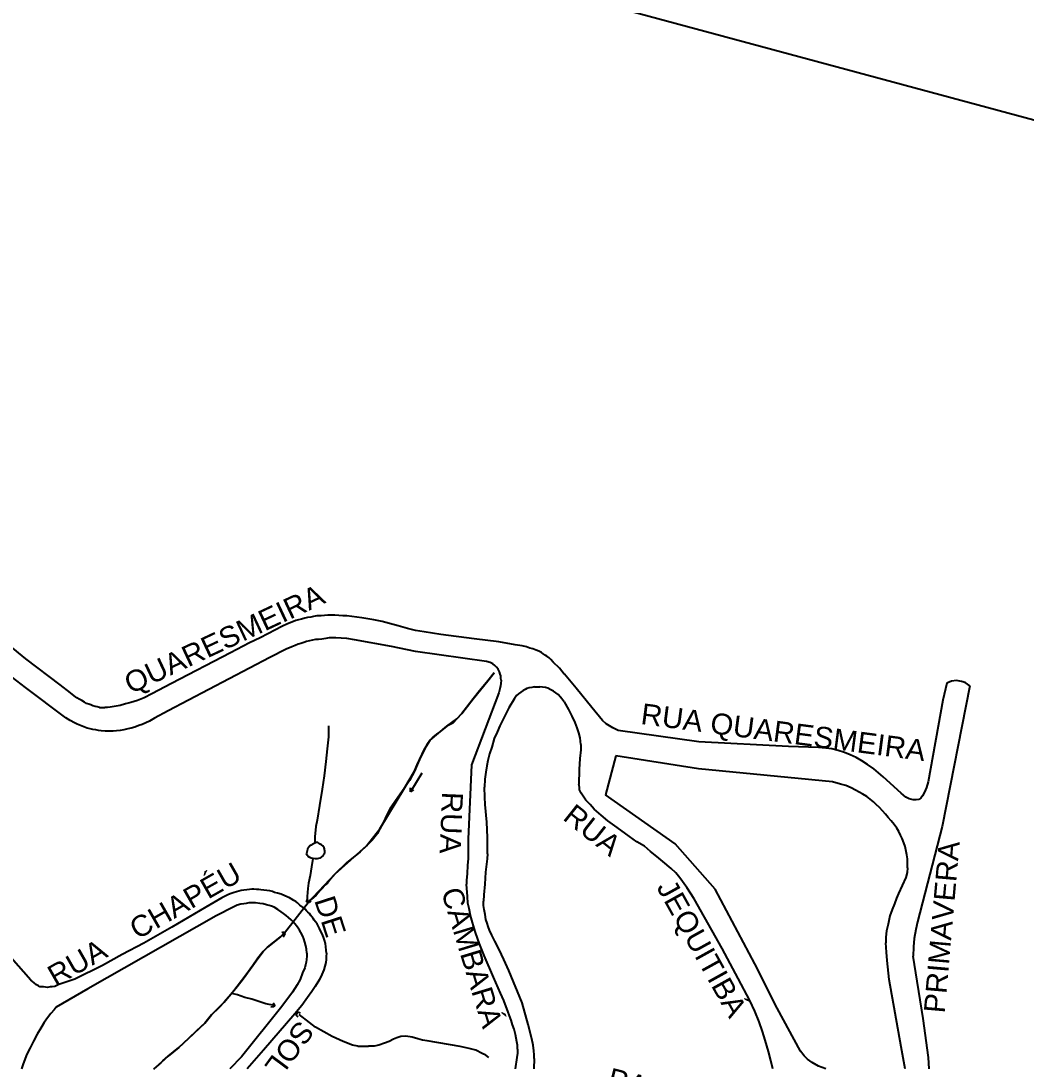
# Model space of a CAD drawing. Header units: millimetres. Extents: x 583 to 26013, y 350 to 21391.
# Drawn here: x 6832 to 7311, y 12384 to 12884 of the extents above; entities that cross this region are included whole.
import ezdxf

# ---------------------------------------------------------------- set-up
doc = ezdxf.new("R2010")
doc.units = ezdxf.units.MM
for name, color, linetype in [('105-QUADRAS_ESTRADAS', 80, 'Continuous'), ('110-CERCA_DE_ARAME', 10, 'Continuous'), ('145-', 130, 'Continuous'), ('RIOS', 140, 'Continuous')]:
    doc.layers.add(name, color=color, linetype=linetype)
doc.styles.add('EU', font='arial.ttf', dxfattribs={"height": 10})

msp = doc.modelspace()

# ---------------------------------------------------------------- linework, layer by layer
at = {"layer": '105-QUADRAS_ESTRADAS', "color": 0, "linetype": 'Continuous'}
for p, q in [((6973.01551, 12600.10241), (6971.51551, 12599.80241)), ((6974.21551, 12600.20241), (6973.01551, 12600.10241)), ((6975.21551, 12600.20241), (6974.21551, 12600.20241)), ((6976.81551, 12600.30241), (6975.21551, 12600.20241)), ((6978.31551, 12600.40241), (6976.81551, 12600.30241)), ((6979.91551, 12600.40241), (6978.31551, 12600.40241)), ((6981.61551, 12600.50241), (6979.91551, 12600.40241)), ((6983.51551, 12600.30241), (6981.61551, 12600.50241)), ((6985.41551, 12600.20241), (6983.51551, 12600.30241)), ((6987.41551, 12600.20241), (6985.41551, 12600.20241)), ((6994.61551, 12599.20241), (6987.41551, 12600.20241)), ((6956.41551, 12595.00241), (6953.31551, 12593.40241)), ((6959.11551, 12596.30241), (6956.41551, 12595.00241)), ((6961.11551, 12597.10241), (6959.11551, 12596.30241)), ((6963.01551, 12597.90241), (6961.11551, 12597.10241)), ((6964.41551, 12598.20241), (6963.01551, 12597.90241)), ((6965.81551, 12598.60241), (6964.41551, 12598.20241)), ((6967.41551, 12599.00241), (6965.81551, 12598.60241)), ((6968.71551, 12599.30241), (6967.41551, 12599.00241)), ((6970.21551, 12599.60241), (6968.71551, 12599.30241)), ((6971.51551, 12599.80241), (6970.21551, 12599.60241)), ((7000.31551, 12598.20241), (6994.61551, 12599.20241)), ((7004.21551, 12597.40241), (7000.31551, 12598.20241)), ((7007.71551, 12596.50241), (7004.21551, 12597.40241)), ((7011.81551, 12595.40241), (7007.71551, 12596.50241)), ((7016.31551, 12594.10241), (7011.81551, 12595.40241)), ((6953.31551, 12593.40241), (6946.01551, 12589.70241)), ((7020.21551, 12593.20241), (7016.31551, 12594.10241)), ((7024.21551, 12592.60241), (7020.21551, 12593.20241)), ((7032.21551, 12591.30241), (7024.21551, 12592.60241)), ((7048.11551, 12589.20241), (7032.21551, 12591.30241)), ((6941.01551, 12587.20241), (6931.91551, 12582.50241)), ((6946.01551, 12589.70241), (6941.01551, 12587.20241)), ((6961.11551, 12585.40241), (6958.51551, 12584.20241)), ((6962.71551, 12586.00241), (6961.11551, 12585.40241)), ((6964.21551, 12586.60241), (6962.71551, 12586.00241)), ((6965.41551, 12587.00241), (6964.21551, 12586.60241)), ((6966.91551, 12587.50241), (6965.41551, 12587.00241)), ((6968.21551, 12587.90241), (6966.91551, 12587.50241)), ((6969.51551, 12588.20241), (6968.21551, 12587.90241)), ((6971.01551, 12588.50241), (6969.51551, 12588.20241)), ((6972.51551, 12588.80241), (6971.01551, 12588.50241)), ((6973.91551, 12588.90241), (6972.51551, 12588.80241)), ((6975.41551, 12589.10241), (6973.91551, 12588.90241)), ((6977.41551, 12589.40241), (6975.41551, 12589.10241)), ((6979.01551, 12589.70241), (6977.41551, 12589.40241)), ((6980.41551, 12589.60241), (6979.01551, 12589.70241)), ((6982.11551, 12589.60241), (6980.41551, 12589.60241)), ((6984.71551, 12589.50241), (6982.11551, 12589.60241)), ((6987.41551, 12589.30241), (6984.71551, 12589.50241)), ((6991.11551, 12588.70241), (6987.41551, 12589.30241)), ((7008.71551, 12585.50241), (6991.11551, 12588.70241)), ((7020.11551, 12583.20241), (7008.71551, 12585.50241)), ((7059.81551, 12587.70241), (7048.11551, 12589.20241)), ((7067.71551, 12586.40241), (7059.81551, 12587.70241)), ((7071.01551, 12585.80241), (7067.71551, 12586.40241)), ((7073.01551, 12585.30241), (7071.01551, 12585.80241)), ((7074.71551, 12584.80241), (7073.01551, 12585.30241)), ((6950.71551, 12580.30241), (6902.21551, 12554.80241)), ((6931.91551, 12582.50241), (6903.81551, 12567.90241)), ((6958.51551, 12584.20241), (6950.71551, 12580.30241)), ((7054.01551, 12578.40241), (7020.11551, 12583.20241)), ((7076.11551, 12584.40241), (7074.71551, 12584.80241)), ((7077.61551, 12583.80241), (7076.11551, 12584.40241)), ((7079.01551, 12583.30241), (7077.61551, 12583.80241)), ((7080.31551, 12582.60241), (7079.01551, 12583.30241)), ((7081.01551, 12582.10241), (7080.31551, 12582.60241)), ((7082.01551, 12581.40241), (7081.01551, 12582.10241)), ((7082.81551, 12580.90241), (7082.01551, 12581.40241)), ((7083.81551, 12580.10241), (7082.81551, 12580.90241)), ((7084.61551, 12579.30241), (7083.81551, 12580.10241)), ((7055.81551, 12577.90241), (7054.01551, 12578.40241)), ((7057.01551, 12577.20241), (7055.81551, 12577.90241)), ((7058.01551, 12576.40241), (7057.01551, 12577.20241)), ((7058.71551, 12575.60241), (7058.01551, 12576.40241)), ((7059.51551, 12574.70241), (7058.71551, 12575.60241)), ((7085.81551, 12578.10241), (7084.61551, 12579.30241)), ((7088.81551, 12575.20241), (7085.81551, 12578.10241)), ((7091.11551, 12572.40241), (7088.81551, 12575.20241)), ((6834.21551, 12565.90241), (6825.81551, 12572.30241)), ((7060.21551, 12573.50241), (7059.51551, 12574.70241)), ((7060.51551, 12572.40241), (7060.21551, 12573.50241)), ((7060.81551, 12571.50241), (7060.51551, 12572.40241)), ((7060.91551, 12570.40241), (7060.81551, 12571.50241)), ((7061.01551, 12569.40241), (7060.91551, 12570.40241)), ((7091.21551, 12572.40241), (7091.21551, 12572.40241)), ((7096.71551, 12565.70241), (7091.21551, 12572.40241)), ((6853.41551, 12551.50241), (6834.21551, 12565.90241)), ((6903.81551, 12567.90241), (6894.41551, 12562.90241)), ((7060.41551, 12565.30241), (7059.81551, 12563.50241)), ((7060.71551, 12566.70241), (7060.41551, 12565.30241)), ((7060.91551, 12567.90241), (7060.71551, 12566.70241)), ((7061.01551, 12569.40241), (7060.91551, 12567.90241)), ((7072.41551, 12565.00241), (7071.41551, 12564.50241)), ((7073.31551, 12565.50241), (7072.41551, 12565.00241)), ((7074.31551, 12565.80241), (7073.31551, 12565.50241)), ((7075.61551, 12566.00241), (7074.31551, 12565.80241)), ((7076.91551, 12566.30241), (7075.61551, 12566.00241)), ((7076.91551, 12566.30241), (7079.41551, 12566.30241)), ((7080.71551, 12566.20241), (7079.41551, 12566.30241)), ((7082.21551, 12566.00241), (7080.71551, 12566.20241)), ((7083.31551, 12565.70241), (7082.21551, 12566.00241)), ((7084.61551, 12564.90241), (7083.31551, 12565.70241)), ((7104.21551, 12556.40241), (7096.71551, 12565.70241)), ((7284.51551, 12566.70241), (7271.31551, 12499.70241)), ((7273.61551, 12568.10241), (7271.71551, 12560.00241)), ((7275.71551, 12569.00241), (7273.61551, 12568.10241)), ((7278.11551, 12569.30241), (7275.71551, 12569.00241)), ((7280.61551, 12568.80241), (7278.11551, 12569.30241)), ((7282.21551, 12568.40241), (7280.61551, 12568.80241)), ((7284.51551, 12566.70241), (7282.21551, 12568.40241)), ((6890.81551, 12561.10241), (6887.51551, 12559.70241)), ((6894.41551, 12562.90241), (6890.81551, 12561.10241)), ((7059.81551, 12563.50241), (7046.91551, 12529.10241)), ((7067.31551, 12560.80241), (7064.71551, 12556.30241)), ((7068.31551, 12562.10241), (7067.31551, 12560.80241)), ((7069.31551, 12563.00241), (7068.31551, 12562.10241)), ((7070.31551, 12563.80241), (7069.31551, 12563.00241)), ((7071.41551, 12564.50241), (7070.31551, 12563.80241)), ((7085.91551, 12564.20241), (7084.61551, 12564.90241)), ((7087.11551, 12563.40241), (7085.91551, 12564.20241)), ((7088.21551, 12562.60241), (7087.11551, 12563.40241)), ((7089.31551, 12561.30241), (7088.21551, 12562.60241)), ((7091.11551, 12559.20241), (7089.31551, 12561.30241)), ((7271.71551, 12560.00241), (7264.71551, 12520.90241)), ((7064.71551, 12556.30241), (7062.61551, 12552.20241)), ((7091.21551, 12559.20241), (7091.21551, 12559.20241)), ((7093.21551, 12555.40241), (7091.21551, 12559.20241)), ((7094.81551, 12552.30241), (7093.21551, 12555.40241)), ((7109.31551, 12550.20241), (7104.21551, 12556.40241)), ((6855.51551, 12550.20241), (6853.41551, 12551.50241)), ((6857.51551, 12549.10241), (6855.51551, 12550.20241)), ((6895.61551, 12551.30241), (6893.31551, 12549.90241)), ((6902.21551, 12554.80241), (6895.61551, 12551.30241)), ((7062.61551, 12552.20241), (7060.41551, 12547.70241)), ((7096.21551, 12549.30241), (7094.81551, 12552.30241)), ((7111.11551, 12548.70241), (7109.31551, 12550.20241)), ((6858.71551, 12548.40241), (6857.51551, 12549.10241)), ((6860.31551, 12547.80241), (6858.71551, 12548.40241)), ((6862.01551, 12547.20241), (6860.31551, 12547.80241)), ((6863.61551, 12546.60241), (6862.01551, 12547.20241)), ((6864.91551, 12546.20241), (6863.61551, 12546.60241)), ((6866.21551, 12546.00241), (6864.91551, 12546.20241)), ((6867.71551, 12545.70241), (6866.21551, 12546.00241)), ((6868.91551, 12545.50241), (6867.71551, 12545.70241)), ((6870.31551, 12545.30241), (6868.91551, 12545.50241)), ((6872.11551, 12545.20241), (6870.31551, 12545.30241)), ((6873.91551, 12545.10241), (6872.11551, 12545.20241)), ((6876.01551, 12545.20241), (6873.91551, 12545.10241)), ((6877.61551, 12545.30241), (6876.01551, 12545.20241)), ((6879.31551, 12545.50241), (6877.61551, 12545.30241)), ((6881.11551, 12545.70241), (6879.31551, 12545.50241)), ((6882.91551, 12546.30241), (6881.11551, 12545.70241)), ((6884.51551, 12546.60241), (6882.91551, 12546.30241)), ((6886.31551, 12547.00241), (6884.51551, 12546.60241)), ((6888.21551, 12547.80241), (6886.31551, 12547.00241)), ((6889.81551, 12548.30241), (6888.21551, 12547.80241)), ((6891.51551, 12549.10241), (6889.81551, 12548.30241)), ((6893.31551, 12549.90241), (6891.51551, 12549.10241)), ((7060.41551, 12547.70241), (7059.01551, 12544.60241)), ((7097.31551, 12546.70241), (7096.21551, 12549.30241)), ((7098.11551, 12544.30241), (7097.31551, 12546.70241)), ((7114.21551, 12546.70241), (7111.11551, 12548.70241)), ((7116.81551, 12545.50241), (7114.21551, 12546.70241)), ((7155.21551, 12540.00241), (7116.81551, 12545.50241)), ((7057.71551, 12541.70241), (7056.51551, 12537.50241)), ((7059.01551, 12544.60241), (7057.71551, 12541.70241)), ((7098.71551, 12541.90241), (7098.11551, 12544.30241)), ((7099.01551, 12538.70241), (7098.71551, 12541.90241)), ((7198.01551, 12537.90241), (7155.21551, 12540.00241)), ((7056.51551, 12537.50241), (7055.51551, 12534.40241)), ((7099.01551, 12536.20241), (7098.51551, 12532.10241)), ((7099.01551, 12538.70241), (7099.01551, 12536.20241)), ((7212.31551, 12537.30241), (7198.01551, 12537.90241)), ((7215.91551, 12537.10241), (7212.31551, 12537.30241)), ((7218.71551, 12536.70241), (7215.91551, 12537.10241)), ((7221.71551, 12535.90241), (7218.71551, 12536.70241)), ((7224.81551, 12534.90241), (7221.71551, 12535.90241)), ((7054.61551, 12531.10241), (7054.11551, 12528.60241)), ((7055.51551, 12534.40241), (7054.61551, 12531.10241)), ((7098.51551, 12532.10241), (7098.21551, 12526.80241)), ((7227.41551, 12533.90241), (7224.81551, 12534.90241)), ((7230.31551, 12532.50241), (7227.41551, 12533.90241)), ((7233.01551, 12531.00241), (7230.31551, 12532.50241)), ((7235.71551, 12529.30241), (7233.01551, 12531.00241)), ((7046.91551, 12529.10241), (7045.31551, 12493.60241)), ((7053.61551, 12525.60241), (7053.21551, 12522.20241)), ((7054.11551, 12528.60241), (7053.61551, 12525.60241)), ((7098.21551, 12526.80241), (7098.11551, 12519.70241)), ((7219.01551, 12520.90241), (7155.11551, 12527.10241)), ((7238.71551, 12527.10241), (7235.71551, 12529.30241)), ((7243.21551, 12523.30241), (7238.71551, 12527.10241)), ((7053.21551, 12522.20241), (7053.11551, 12518.50241)), ((7222.81551, 12519.90241), (7219.01551, 12520.90241)), ((7251.71551, 12515.60241), (7243.21551, 12523.30241)), ((7264.71551, 12520.90241), (7263.81551, 12518.30241)), ((7053.21551, 12513.70241), (7053.11551, 12518.50241)), ((7098.31551, 12518.50241), (7098.11551, 12519.70241)), ((7098.41551, 12517.20241), (7098.31551, 12518.50241)), ((7099.11551, 12515.60241), (7098.41551, 12517.20241)), ((7101.41551, 12512.20241), (7099.11551, 12515.60241)), ((7225.31551, 12519.20241), (7222.81551, 12519.90241)), ((7227.91551, 12518.10241), (7225.31551, 12519.20241)), ((7229.91551, 12517.00241), (7227.91551, 12518.10241)), ((7231.71551, 12516.10241), (7229.91551, 12517.00241)), ((7233.51551, 12515.10241), (7231.71551, 12516.10241)), ((7235.31551, 12513.90241), (7233.51551, 12515.10241)), ((7253.91551, 12513.70241), (7251.71551, 12515.60241)), ((7262.91551, 12516.00241), (7261.91551, 12514.30241)), ((7263.81551, 12518.30241), (7262.91551, 12516.00241)), ((7053.41551, 12510.10241), (7053.21551, 12513.70241)), ((7054.11551, 12501.80241), (7053.41551, 12510.10241)), ((7103.41551, 12510.10241), (7101.41551, 12512.20241)), ((7105.41551, 12507.90241), (7103.41551, 12510.10241)), ((7237.01551, 12512.70241), (7235.31551, 12513.90241)), ((7238.51551, 12511.40241), (7237.01551, 12512.70241)), ((7239.81551, 12510.20241), (7238.51551, 12511.40241)), ((7241.41551, 12508.70241), (7239.81551, 12510.20241)), ((7255.61551, 12512.80241), (7253.91551, 12513.70241)), ((7257.41551, 12512.30241), (7255.61551, 12512.80241)), ((7258.91551, 12512.30241), (7257.41551, 12512.30241)), ((7260.11551, 12512.50241), (7258.91551, 12512.30241)), ((7261.11551, 12513.20241), (7260.11551, 12512.50241)), ((7261.91551, 12514.30241), (7261.11551, 12513.20241)), ((7108.61551, 12505.10241), (7105.41551, 12507.90241)), ((7111.91551, 12502.30241), (7108.61551, 12505.10241)), ((7242.91551, 12507.10241), (7241.41551, 12508.70241)), ((7244.31551, 12505.50241), (7242.91551, 12507.10241)), ((7245.61551, 12504.00241), (7244.31551, 12505.50241)), ((7054.51551, 12494.40241), (7054.11551, 12501.80241)), ((7116.31551, 12499.10241), (7111.91551, 12502.30241)), ((7247.01551, 12502.30241), (7245.61551, 12504.00241)), ((7248.41551, 12500.60241), (7247.01551, 12502.30241)), ((7249.71551, 12498.80241), (7248.41551, 12500.60241)), ((7120.51551, 12496.10241), (7116.31551, 12499.10241)), ((7125.71551, 12492.40241), (7120.51551, 12496.10241)), ((7250.61551, 12497.30241), (7249.71551, 12498.80241)), ((7251.51551, 12495.50241), (7250.61551, 12497.30241)), ((7252.31551, 12493.90241), (7251.51551, 12495.50241)), ((7271.31551, 12499.70241), (7259.61551, 12454.20241)), ((7045.31551, 12493.60241), (7045.31551, 12488.30241)), ((7054.51551, 12486.60241), (7054.51551, 12494.40241)), ((7129.31551, 12490.20241), (7125.71551, 12492.40241)), ((7132.21551, 12487.80241), (7129.31551, 12490.20241)), ((7253.11551, 12491.90241), (7252.31551, 12493.90241)), ((7253.71551, 12490.10241), (7253.11551, 12491.90241)), ((7254.21551, 12487.80241), (7253.71551, 12490.10241)), ((7045.31551, 12488.30241), (7045.21551, 12484.40241)), ((7054.51551, 12486.60241), (7054.31551, 12484.30241)), ((7135.31551, 12485.40241), (7132.21551, 12487.80241)), ((7138.11551, 12483.00241), (7135.31551, 12485.40241)), ((7254.51551, 12486.20241), (7254.21551, 12487.80241)), ((7254.81551, 12484.20241), (7254.51551, 12486.20241)), ((7045.01551, 12481.10241), (7044.71551, 12477.30241)), ((7045.21551, 12484.40241), (7045.01551, 12481.10241)), ((7054.31551, 12484.30241), (7053.51551, 12477.90241)), ((7142.11551, 12479.60241), (7138.11551, 12483.00241)), ((7254.81551, 12480.00241), (7254.61551, 12477.70241)), ((7254.81551, 12480.00241), (7254.81551, 12484.20241)), ((7044.71551, 12477.30241), (7044.41551, 12473.90241)), ((7053.51551, 12477.90241), (7053.21551, 12472.20241)), ((7144.31551, 12477.50241), (7142.11551, 12479.60241)), ((7146.21551, 12475.10241), (7144.31551, 12477.50241)), ((7149.51551, 12470.60241), (7146.21551, 12475.10241)), ((7253.91551, 12475.30241), (7250.51551, 12467.70241)), ((7254.61551, 12477.70241), (7253.91551, 12475.30241)), ((7044.41551, 12473.90241), (7044.41551, 12472.20241)), ((7044.91551, 12466.20241), (7044.41551, 12472.20241)), ((7053.21551, 12472.20241), (7052.71551, 12467.10241)), ((7153.01551, 12465.20241), (7149.51551, 12470.60241)), ((6927.81551, 12465.70241), (6920.21551, 12461.20241)), ((6929.71551, 12466.60241), (6927.81551, 12465.70241)), ((6931.01551, 12467.20241), (6929.71551, 12466.60241)), ((6932.21551, 12467.70241), (6931.01551, 12467.20241)), ((6933.61551, 12468.10241), (6932.21551, 12467.70241)), ((6934.81551, 12468.50241), (6933.61551, 12468.10241)), ((6935.91551, 12468.80241), (6934.81551, 12468.50241)), ((6937.01551, 12469.10241), (6935.91551, 12468.80241)), ((6938.21551, 12469.30241), (6937.01551, 12469.10241)), ((6939.71551, 12469.50241), (6938.21551, 12469.30241)), ((6941.01551, 12469.60241), (6939.71551, 12469.50241)), ((6942.11551, 12469.70241), (6941.01551, 12469.60241)), ((6943.11551, 12469.70241), (6942.11551, 12469.70241)), ((6944.31551, 12469.60241), (6943.11551, 12469.70241)), ((6945.41551, 12469.60241), (6944.31551, 12469.60241)), ((6946.41551, 12469.50241), (6945.41551, 12469.60241)), ((6947.81551, 12469.30241), (6946.41551, 12469.50241)), ((6949.31551, 12469.10241), (6947.81551, 12469.30241)), ((6950.71551, 12468.90241), (6949.31551, 12469.10241)), ((6951.91551, 12468.60241), (6950.71551, 12468.90241)), ((6952.91551, 12468.20241), (6951.91551, 12468.60241)), ((6954.31551, 12467.80241), (6952.91551, 12468.20241)), ((6956.11551, 12467.30241), (6954.31551, 12467.80241)), ((6957.81551, 12466.60241), (6956.11551, 12467.30241)), ((6958.91551, 12466.10241), (6957.81551, 12466.60241)), ((6960.01551, 12465.60241), (6958.91551, 12466.10241)), ((6960.91551, 12465.10241), (6960.01551, 12465.60241)), ((6962.11551, 12464.30241), (6960.91551, 12465.10241)), ((7045.11551, 12463.10241), (7044.91551, 12466.20241)), ((7052.71551, 12467.10241), (7052.61551, 12464.00241)), ((7166.41551, 12441.40241), (7153.01551, 12465.20241)), ((7181.91551, 12434.10241), (7163.01551, 12469.70241)), ((7249.51551, 12465.40241), (7248.51551, 12462.80241)), ((7250.51551, 12467.70241), (7249.51551, 12465.40241)), ((6920.21551, 12461.20241), (6904.01551, 12451.60241)), ((6933.51551, 12461.40241), (6925.01551, 12457.00241)), ((6935.11551, 12462.10241), (6933.51551, 12461.40241)), ((6936.91551, 12462.60241), (6935.11551, 12462.10241)), ((6938.21551, 12462.80241), (6936.91551, 12462.60241)), ((6939.41551, 12463.00241), (6938.21551, 12462.80241)), ((6940.71551, 12463.20241), (6939.41551, 12463.00241)), ((6941.91551, 12463.20241), (6940.71551, 12463.20241)), ((6943.91551, 12463.30241), (6941.91551, 12463.20241)), ((6945.91551, 12463.00241), (6943.91551, 12463.30241)), ((6947.51551, 12462.80241), (6945.91551, 12463.00241)), ((6949.11551, 12462.30241), (6947.51551, 12462.80241)), ((6950.41551, 12462.00241), (6949.11551, 12462.30241)), ((6951.51551, 12461.60241), (6950.41551, 12462.00241)), ((6952.71551, 12461.10241), (6951.51551, 12461.60241)), ((6954.41551, 12460.00241), (6952.71551, 12461.10241)), ((6956.11551, 12459.00241), (6954.41551, 12460.00241)), ((6963.01551, 12463.80241), (6962.11551, 12464.30241)), ((6963.81551, 12463.20241), (6963.01551, 12463.80241)), ((6965.01551, 12462.20241), (6963.81551, 12463.20241)), ((6966.51551, 12461.00241), (6965.01551, 12462.20241)), ((6967.51551, 12460.20241), (6966.51551, 12461.00241)), ((6968.21551, 12459.50241), (6967.51551, 12460.20241)), ((7045.71551, 12460.50241), (7045.11551, 12463.10241)), ((7046.31551, 12457.20241), (7045.71551, 12460.50241)), ((7052.61551, 12461.90241), (7052.61551, 12464.00241)), ((7052.81551, 12460.00241), (7052.61551, 12461.90241)), ((7053.31551, 12457.70241), (7052.81551, 12460.00241)), ((7247.41551, 12460.10241), (7246.41551, 12457.00241)), ((7248.51551, 12462.80241), (7247.41551, 12460.10241)), ((6925.01551, 12457.00241), (6863.81551, 12422.20241)), ((6957.11551, 12458.20241), (6956.11551, 12459.00241)), ((6958.41551, 12457.20241), (6957.11551, 12458.20241)), ((6959.61551, 12456.20241), (6958.41551, 12457.20241)), ((6960.81551, 12455.20241), (6959.61551, 12456.20241)), ((6961.81551, 12454.10241), (6960.81551, 12455.20241)), ((6968.81551, 12458.80241), (6968.21551, 12459.50241)), ((6969.51551, 12458.10241), (6968.81551, 12458.80241)), ((6970.11551, 12457.30241), (6969.51551, 12458.10241)), ((6970.71551, 12456.50241), (6970.11551, 12457.30241)), ((6971.41551, 12455.80241), (6970.71551, 12456.50241)), ((6971.81551, 12455.00241), (6971.41551, 12455.80241)), ((6972.51551, 12454.10241), (6971.81551, 12455.00241)), ((7047.31551, 12453.90241), (7046.31551, 12457.20241)), ((7053.71551, 12455.30241), (7053.31551, 12457.70241)), ((7054.31551, 12453.60241), (7053.71551, 12455.30241)), ((7246.41551, 12457.00241), (7245.61551, 12453.10241)), ((6904.01551, 12451.60241), (6890.51551, 12444.00241)), ((6962.61551, 12453.20241), (6961.81551, 12454.10241)), ((6963.41551, 12452.20241), (6962.61551, 12453.20241)), ((6964.21551, 12451.10241), (6963.41551, 12452.20241)), ((6964.81551, 12450.20241), (6964.21551, 12451.10241)), ((6965.51551, 12449.10241), (6964.81551, 12450.20241)), ((6973.21551, 12453.20241), (6972.51551, 12454.10241)), ((6973.71551, 12452.20241), (6973.21551, 12453.20241)), ((6974.41551, 12451.00241), (6973.71551, 12452.20241)), ((6974.91551, 12449.90241), (6974.41551, 12451.00241)), ((7048.81551, 12449.10241), (7047.31551, 12453.90241)), ((7054.81551, 12452.00241), (7054.31551, 12453.60241)), ((7055.51551, 12450.20241), (7054.81551, 12452.00241)), ((7056.51551, 12447.80241), (7055.51551, 12450.20241)), ((7245.61551, 12453.10241), (7244.81551, 12449.90241)), ((7258.71551, 12450.50241), (7258.01551, 12446.20241)), ((7259.61551, 12454.20241), (7258.71551, 12450.50241)), ((6966.41551, 12447.40241), (6965.51551, 12449.10241)), ((6966.91551, 12446.00241), (6966.41551, 12447.40241)), ((6967.31551, 12444.50241), (6966.91551, 12446.00241)), ((6975.61551, 12448.40241), (6974.91551, 12449.90241)), ((6976.31551, 12446.90241), (6975.61551, 12448.40241)), ((6976.81551, 12445.40241), (6976.31551, 12446.90241)), ((6977.21551, 12443.80241), (6976.81551, 12445.40241)), ((7050.71551, 12443.70241), (7048.81551, 12449.10241)), ((7057.91551, 12445.00241), (7056.51551, 12447.80241)), ((7060.01551, 12440.90241), (7057.91551, 12445.00241)), ((7244.81551, 12449.90241), (7244.51551, 12446.90241)), ((7244.51551, 12446.90241), (7244.51551, 12444.10241)), ((7258.01551, 12446.20241), (7257.71551, 12442.30241)), ((6890.51551, 12444.00241), (6880.31551, 12438.60241)), ((6967.81551, 12442.80241), (6967.31551, 12444.50241)), ((6968.11551, 12441.10241), (6967.81551, 12442.80241)), ((6968.31551, 12439.30241), (6968.11551, 12441.10241)), ((6977.41551, 12442.30241), (6977.21551, 12443.80241)), ((6977.61551, 12440.70241), (6977.41551, 12442.30241)), ((6977.71551, 12439.20241), (6977.61551, 12440.70241)), ((7052.91551, 12438.10241), (7050.71551, 12443.70241)), ((7062.21551, 12436.20241), (7060.01551, 12440.90241)), ((7174.01551, 12427.20241), (7166.41551, 12441.40241)), ((7244.71551, 12439.70241), (7244.51551, 12444.10241)), ((7257.71551, 12442.30241), (7257.51551, 12437.80241)), ((6836.61551, 12426.40241), (6827.31551, 12437.00241)), ((6880.31551, 12438.60241), (6870.81551, 12433.40241)), ((6968.01551, 12435.00241), (6967.71551, 12433.70241)), ((6968.21551, 12436.20241), (6968.01551, 12435.00241)), ((6968.31551, 12437.80241), (6968.21551, 12436.20241)), ((6968.31551, 12439.30241), (6968.31551, 12437.80241)), ((6977.61551, 12436.20241), (6977.41551, 12434.80241)), ((6977.71551, 12439.20241), (6977.61551, 12437.60241)), ((6977.61551, 12437.60241), (6977.61551, 12436.20241)), ((7057.41551, 12427.70241), (7052.91551, 12438.10241)), ((7064.61551, 12430.90241), (7062.21551, 12436.20241)), ((7245.01551, 12435.80241), (7244.71551, 12439.70241)), ((7246.01551, 12426.60241), (7245.01551, 12435.80241)), ((7258.71551, 12429.90241), (7257.51551, 12437.80241)), ((6870.81551, 12433.40241), (6857.61551, 12426.80241)), ((6967.31551, 12432.30241), (6966.31551, 12429.80241)), ((6967.71551, 12433.70241), (6967.31551, 12432.30241)), ((6976.41551, 12431.30241), (6975.41551, 12429.10241)), ((6976.91551, 12433.10241), (6976.41551, 12431.30241)), ((6977.41551, 12434.80241), (6976.91551, 12433.10241)), ((7071.01551, 12415.50241), (7064.61551, 12430.90241)), ((7192.61551, 12413.00241), (7181.91551, 12434.10241)), ((6838.21551, 12425.00241), (6836.61551, 12426.40241)), ((6839.41551, 12424.10241), (6838.21551, 12425.00241)), ((6857.61551, 12426.80241), (6850.11551, 12424.30241)), ((6965.11551, 12426.70241), (6963.71551, 12424.10241)), ((6966.31551, 12429.80241), (6965.11551, 12426.70241)), ((6974.31551, 12426.60241), (6972.31551, 12423.40241)), ((6975.41551, 12429.10241), (6974.31551, 12426.60241)), ((7060.71551, 12420.10241), (7057.41551, 12427.70241)), ((7179.61551, 12416.70241), (7174.01551, 12427.20241)), ((7251.71551, 12394.60241), (7246.01551, 12426.60241)), ((7262.21551, 12408.10241), (7258.71551, 12429.90241)), ((6840.31551, 12423.60241), (6839.41551, 12424.10241)), ((6841.01551, 12423.20241), (6840.31551, 12423.60241)), ((6842.01551, 12423.10241), (6841.01551, 12423.20241)), ((6842.71551, 12423.10241), (6842.01551, 12423.10241)), ((6843.61551, 12423.00241), (6842.71551, 12423.10241)), ((6844.61551, 12422.90241), (6843.61551, 12423.00241)), ((6845.91551, 12423.10241), (6844.61551, 12422.90241)), ((6846.91551, 12423.10241), (6845.91551, 12423.10241)), ((6848.21551, 12423.40241), (6846.91551, 12423.10241)), ((6850.11551, 12424.30241), (6848.21551, 12423.40241)), ((6863.81551, 12422.20241), (6848.81551, 12413.40241)), ((6961.41551, 12420.70241), (6956.41551, 12413.80241)), ((6963.71551, 12424.10241), (6961.41551, 12420.70241)), ((6970.71551, 12421.00241), (6968.71551, 12418.10241)), ((6972.31551, 12423.40241), (6970.71551, 12421.00241)), ((7062.21551, 12416.70241), (7060.71551, 12420.10241)), ((6968.71551, 12418.10241), (6966.01551, 12414.20241)), ((7063.41551, 12413.60241), (7062.21551, 12416.70241)), ((7073.91551, 12405.20241), (7071.01551, 12415.50241)), ((7182.01551, 12411.50241), (7179.61551, 12416.70241)), ((6846.21551, 12410.40241), (6844.71551, 12408.40241)), ((6847.81551, 12412.20241), (6846.21551, 12410.40241)), ((6848.81551, 12413.40241), (6847.81551, 12412.20241)), ((6956.41551, 12413.80241), (6937.11551, 12389.70241)), ((6962.61551, 12410.30241), (6947.61551, 12393.00241)), ((6966.01551, 12414.20241), (6962.61551, 12410.30241)), ((7064.21551, 12411.50241), (7063.41551, 12413.60241)), ((7065.01551, 12409.30241), (7064.21551, 12411.50241)), ((7184.01551, 12406.50241), (7182.01551, 12411.50241)), ((7203.81551, 12392.50241), (7192.61551, 12413.00241)), ((6843.11551, 12406.20241), (6841.51551, 12403.50241)), ((6844.71551, 12408.40241), (6843.11551, 12406.20241)), ((7065.81551, 12407.20241), (7065.01551, 12409.30241)), ((7066.41551, 12405.10241), (7065.81551, 12407.20241)), ((7067.21551, 12402.90241), (7066.41551, 12405.10241)), ((7075.61551, 12398.40241), (7073.91551, 12405.20241)), ((7185.61551, 12401.80241), (7184.01551, 12406.50241)), ((7264.81551, 12389.40241), (7262.21551, 12408.10241)), ((6839.71551, 12400.60241), (6837.91551, 12397.20241)), ((6841.51551, 12403.50241), (6839.71551, 12400.60241)), ((7067.81551, 12400.50241), (7067.21551, 12402.90241)), ((7068.21551, 12398.70241), (7067.81551, 12400.50241)), ((7186.91551, 12397.70241), (7185.61551, 12401.80241)), ((6837.91551, 12397.20241), (6836.31551, 12394.10241)), ((7068.51551, 12397.00241), (7068.21551, 12398.70241)), ((7068.71551, 12395.30241), (7068.51551, 12397.00241)), ((7068.81551, 12393.40241), (7068.71551, 12395.30241)), ((7076.21551, 12395.30241), (7075.61551, 12398.40241)), ((7076.61551, 12392.70241), (7076.21551, 12395.30241)), ((7188.51551, 12392.30241), (7186.91551, 12397.70241)), ((6834.71551, 12391.00241), (6833.01551, 12386.40241)), ((6836.31551, 12394.10241), (6834.71551, 12391.00241)), ((6947.61551, 12393.00241), (6939.91551, 12384.00241)), ((7068.81551, 12391.50241), (7068.51551, 12389.40241)), ((7068.81551, 12393.40241), (7068.81551, 12391.50241)), ((7076.71551, 12390.70241), (7076.61551, 12392.70241)), ((7076.71551, 12388.90241), (7076.71551, 12390.70241)), ((7189.61551, 12388.10241), (7188.51551, 12392.30241)), ((7205.51551, 12390.20241), (7203.81551, 12392.50241)), ((7207.11551, 12388.60241), (7205.51551, 12390.20241)), ((7253.61551, 12384.00241), (7251.71551, 12394.60241)), ((6833.01551, 12386.40241), (6832.21551, 12384.00241)), ((6937.11551, 12389.70241), (6931.61551, 12384.00241)), ((7068.51551, 12389.40241), (7067.71551, 12384.00241)), ((7076.71551, 12388.90241), (7076.61551, 12384.00241)), ((7190.51551, 12384.00241), (7189.61551, 12388.10241)), ((7209.31551, 12387.00241), (7207.11551, 12388.60241)), ((7212.31551, 12385.30241), (7209.31551, 12387.00241)), ((7215.91551, 12384.00241), (7212.31551, 12385.30241)), ((7265.11551, 12384.00241), (7264.81551, 12389.40241)), ((6832.21551, 12384.00241), (6832.21551, 12384.00241)), ((6931.61551, 12384.00241), (6931.61551, 12384.00241)), ((6939.91551, 12384.00241), (6939.91551, 12384.00241)), ((7067.71551, 12384.00241), (7067.71551, 12384.00241)), ((7076.61551, 12384.00241), (7076.61551, 12384.00241)), ((7190.51551, 12384.00241), (7190.51551, 12384.00241)), ((7215.91551, 12384.00241), (7215.91551, 12384.00241)), ((7253.61551, 12384.00241), (7253.61551, 12384.00241)), ((7265.11551, 12384.00241), (7265.11551, 12384.00241))]:
    msp.add_line(p, q, dxfattribs=at)
at = {"layer": '110-CERCA_DE_ARAME', "color": 0, "linetype": 'Continuous'}
for p, q in [((6834.31551, 12579.60241), (6818.61551, 12592.40241)), ((6850.61551, 12567.20241), (6834.31551, 12579.60241)), ((6855.61551, 12563.40241), (6850.61551, 12567.20241)), ((6857.31551, 12562.00241), (6855.61551, 12563.40241)), ((6858.61551, 12561.10241), (6857.31551, 12562.00241)), ((6859.71551, 12560.40241), (6858.61551, 12561.10241)), ((6861.01551, 12559.70241), (6859.71551, 12560.40241)), ((6862.31551, 12559.00241), (6861.01551, 12559.70241)), ((6863.31551, 12558.40241), (6862.31551, 12559.00241)), ((6864.31551, 12558.00241), (6863.31551, 12558.40241)), ((6865.31551, 12557.70241), (6864.31551, 12558.00241)), ((6866.31551, 12557.30241), (6865.31551, 12557.70241)), ((6867.31551, 12556.90241), (6866.31551, 12557.30241)), ((6868.31551, 12556.70241), (6867.31551, 12556.90241)), ((6869.51551, 12556.40241), (6868.31551, 12556.70241)), ((6869.51551, 12556.40241), (6872.01551, 12556.40241)), ((6873.21551, 12556.50241), (6872.01551, 12556.40241)), ((6874.51551, 12556.60241), (6873.21551, 12556.50241)), ((6875.51551, 12556.70241), (6874.51551, 12556.60241)), ((6877.41551, 12557.00241), (6875.51551, 12556.70241)), ((6879.31551, 12557.40241), (6877.41551, 12557.00241)), ((6881.91551, 12558.20241), (6879.31551, 12557.40241)), ((6884.41551, 12558.80241), (6881.91551, 12558.20241)), ((6887.51551, 12559.70241), (6884.41551, 12558.80241)), ((7115.61551, 12533.40241), (7110.71551, 12514.80241)), ((7155.11551, 12527.10241), (7115.61551, 12533.40241)), ((7143.91551, 12491.40241), (7110.71551, 12514.80241)), ((7163.01551, 12469.70241), (7143.91551, 12491.40241))]:
    msp.add_line(p, q, dxfattribs=at)
at = {"layer": '145-', "color": 0, "linetype": 'Continuous'}
for p, q in [((7057.71551, 12572.90241), (7054.71551, 12569.20241)), ((7054.71551, 12569.20241), (7050.61551, 12564.30241)), ((7047.61551, 12560.50241), (7044.51551, 12556.40241)), ((7050.61551, 12564.30241), (7047.61551, 12560.50241)), ((7044.51551, 12556.40241), (7042.31551, 12553.60241)), ((7039.81551, 12551.00241), (7037.91551, 12549.00241)), ((7042.31551, 12553.60241), (7039.81551, 12551.00241)), ((6978.71551, 12547.70241), (6978.61551, 12542.50241)), ((7035.01551, 12547.50241), (7031.81551, 12544.80241)), ((7037.91551, 12549.00241), (7035.01551, 12547.50241)), ((6978.61551, 12542.50241), (6978.01551, 12536.70241)), ((7027.11551, 12540.80241), (7025.71551, 12538.90241)), ((7028.61551, 12542.40241), (7027.11551, 12540.80241)), ((7030.11551, 12543.70241), (7028.61551, 12542.40241)), ((7031.81551, 12544.80241), (7030.11551, 12543.70241)), ((6978.01551, 12536.70241), (6977.31551, 12530.60241)), ((7024.41551, 12536.60241), (7023.31551, 12534.20241)), ((7025.71551, 12538.90241), (7024.41551, 12536.60241)), ((6977.31551, 12530.60241), (6976.51551, 12523.80241)), ((7022.11551, 12531.60241), (7021.01551, 12529.10241)), ((7023.31551, 12534.20241), (7022.11551, 12531.60241)), ((7019.61551, 12526.00241), (7017.21551, 12521.60241)), ((7023.11551, 12525.10241), (7017.71551, 12516.20241)), ((7021.01551, 12529.10241), (7019.61551, 12526.00241)), ((6976.51551, 12523.80241), (6975.61551, 12517.40241)), ((7017.21551, 12521.60241), (7015.11551, 12518.20241)), ((6975.61551, 12517.40241), (6974.41551, 12509.70241)), ((7015.11551, 12518.20241), (7010.31551, 12511.50241)), ((7017.71551, 12516.20241), (7017.71551, 12518.10241)), ((7019.11551, 12517.10241), (7017.71551, 12516.20241)), ((7010.31551, 12511.50241), (7008.11551, 12508.30241)), ((6974.41551, 12509.70241), (6973.31551, 12502.70241)), ((7006.51551, 12505.20241), (7004.81551, 12501.70241)), ((7008.11551, 12508.30241), (7006.51551, 12505.20241)), ((6973.31551, 12502.70241), (6972.61551, 12499.60241)), ((7004.81551, 12501.70241), (7003.21551, 12498.60241)), ((6972.61551, 12499.60241), (6972.21551, 12494.80241)), ((7002.01551, 12496.30241), (6999.51551, 12493.20241)), ((7003.21551, 12498.60241), (7002.01551, 12496.30241)), ((6969.81551, 12490.40241), (6969.41551, 12489.90241)), ((6970.41551, 12490.70241), (6969.81551, 12490.40241)), ((6970.91551, 12491.00241), (6970.41551, 12490.70241)), ((6972.21551, 12491.70241), (6970.91551, 12491.00241)), ((6972.21551, 12494.80241), (6972.21551, 12491.70241)), ((6972.91551, 12492.00241), (6972.21551, 12491.70241)), ((6973.51551, 12492.00241), (6972.91551, 12492.00241)), ((6974.11551, 12491.70241), (6973.51551, 12492.00241)), ((6974.71551, 12491.30241), (6974.11551, 12491.70241)), ((6975.31551, 12490.90241), (6974.71551, 12491.30241)), ((6976.01551, 12490.40241), (6975.31551, 12490.90241)), ((6976.51551, 12489.50241), (6976.01551, 12490.40241)), ((6996.71551, 12490.50241), (6993.71551, 12487.60241)), ((6999.51551, 12493.20241), (6996.71551, 12490.50241)), ((6968.31551, 12487.40241), (6968.21551, 12486.80241)), ((6968.51551, 12486.00241), (6968.21551, 12486.80241)), ((6968.41551, 12488.10241), (6968.31551, 12487.40241)), ((6968.71551, 12489.00241), (6968.41551, 12488.10241)), ((6969.01551, 12485.30241), (6968.51551, 12486.00241)), ((6969.41551, 12489.90241), (6968.71551, 12489.00241)), ((6969.81551, 12484.80241), (6969.01551, 12485.30241)), ((6975.21551, 12485.10241), (6974.51551, 12484.60241)), ((6976.11551, 12485.90241), (6975.21551, 12485.10241)), ((6976.51551, 12486.40241), (6976.11551, 12485.90241)), ((6976.71551, 12489.00241), (6976.51551, 12489.50241)), ((6976.81551, 12487.20241), (6976.51551, 12486.40241)), ((6976.81551, 12488.30241), (6976.71551, 12489.00241)), ((6976.81551, 12488.30241), (6976.81551, 12487.20241)), ((6993.71551, 12487.60241), (6987.21551, 12482.40241)), ((6970.41551, 12484.60241), (6969.81551, 12484.80241)), ((6970.61551, 12480.40241), (6969.91551, 12476.30241)), ((6971.21551, 12484.40241), (6970.41551, 12484.60241)), ((6971.21551, 12484.40241), (6970.61551, 12480.40241)), ((6971.41551, 12484.40241), (6971.21551, 12484.40241)), ((6972.31551, 12484.30241), (6971.41551, 12484.40241)), ((6973.21551, 12484.30241), (6972.31551, 12484.30241)), ((6974.51551, 12484.60241), (6973.21551, 12484.30241)), ((6987.21551, 12482.40241), (6981.81551, 12477.00241)), ((6969.91551, 12476.30241), (6969.11551, 12472.60241)), ((6981.81551, 12477.00241), (6979.51551, 12474.40241)), ((6968.81551, 12470.10241), (6968.71551, 12468.10241)), ((6969.11551, 12472.60241), (6968.81551, 12470.10241)), ((6975.91551, 12470.40241), (6974.51551, 12468.90241)), ((6976.91551, 12471.60241), (6975.91551, 12470.40241)), ((6978.21551, 12472.70241), (6976.91551, 12471.60241)), ((6979.51551, 12474.40241), (6978.21551, 12472.70241)), ((6968.41551, 12465.00241), (6968.21551, 12464.20241)), ((6968.51551, 12466.30241), (6968.41551, 12464.60241)), ((6968.71551, 12468.10241), (6968.51551, 12466.30241)), ((6971.51551, 12465.80241), (6969.81551, 12464.40241)), ((6972.71551, 12466.90241), (6971.51551, 12465.80241)), ((6974.51551, 12468.90241), (6972.71551, 12466.90241)), ((6968.51551, 12463.50241), (6968.21551, 12464.20241)), ((6968.51551, 12463.50241), (6968.41551, 12464.60241)), ((6969.81551, 12464.40241), (6968.51551, 12463.50241)), ((6969.01551, 12463.40241), (6968.51551, 12463.50241)), ((6969.61551, 12463.40241), (6969.01551, 12463.40241)), ((6970.11551, 12463.80241), (6969.61551, 12463.40241)), ((6970.21551, 12464.10241), (6970.11551, 12463.80241)), ((6955.71551, 12447.00241), (6952.51551, 12444.50241)), ((6957.71551, 12449.00241), (6955.71551, 12447.00241)), ((6957.21551, 12449.30241), (6956.41551, 12449.00241)), ((6957.71551, 12447.80241), (6957.01551, 12446.90241)), ((6957.71551, 12449.00241), (6957.21551, 12449.30241)), ((6957.81551, 12448.40241), (6957.71551, 12449.00241)), ((6957.81551, 12448.40241), (6957.71551, 12447.80241)), ((6947.51551, 12440.10241), (6945.01551, 12436.90241)), ((6949.61551, 12442.10241), (6947.51551, 12440.10241)), ((6952.51551, 12444.50241), (6949.61551, 12442.10241)), ((6945.01551, 12436.90241), (6942.61551, 12433.30241)), ((6942.61551, 12433.30241), (6939.21551, 12428.80241)), ((6939.21551, 12428.80241), (6935.11551, 12423.30241)), ((6932.61551, 12420.00241), (6931.01551, 12418.30241)), ((6935.11551, 12423.30241), (6932.61551, 12420.00241)), ((6935.31551, 12419.30241), (6932.61551, 12420.00241)), ((6928.91551, 12415.90241), (6926.31551, 12413.20241)), ((6931.01551, 12418.30241), (6928.91551, 12415.90241)), ((6938.81551, 12418.00241), (6935.31551, 12419.30241)), ((6942.11551, 12417.30241), (6938.81551, 12418.00241)), ((6944.91551, 12416.30241), (6942.11551, 12417.30241)), ((6948.71551, 12415.10241), (6944.91551, 12416.30241)), ((6952.91551, 12414.20241), (6948.71551, 12415.10241)), ((6952.91551, 12414.60241), (6952.21551, 12415.30241)), ((6926.31551, 12413.20241), (6922.81551, 12409.80241)), ((6952.61551, 12413.70241), (6951.21551, 12413.50241)), ((6952.91551, 12414.20241), (6952.61551, 12413.70241)), ((6952.91551, 12414.60241), (6952.91551, 12414.20241)), ((6963.51551, 12410.50241), (6963.31551, 12410.10241)), ((6963.31551, 12409.50241), (6963.31551, 12410.10241)), ((6963.91551, 12410.70241), (6963.51551, 12410.50241)), ((6964.41551, 12410.90241), (6963.91551, 12410.70241)), ((6964.91551, 12410.70241), (6964.41551, 12410.90241)), ((6969.51551, 12406.20241), (6964.61551, 12410.00241)), ((6965.31551, 12410.40241), (6964.91551, 12410.70241)), ((6919.71551, 12405.90241), (6915.71551, 12402.20241)), ((6922.81551, 12409.80241), (6919.71551, 12405.90241)), ((6964.21551, 12408.70241), (6963.31551, 12409.50241)), ((6972.51551, 12404.00241), (6969.51551, 12406.20241)), ((6915.71551, 12402.20241), (6911.81551, 12398.50241)), ((6980.41551, 12399.40241), (6972.51551, 12404.00241)), ((6911.81551, 12398.50241), (6907.21551, 12394.30241)), ((6985.61551, 12397.10241), (6980.41551, 12399.40241)), ((6990.11551, 12395.40241), (6985.61551, 12397.10241)), ((6992.71551, 12394.80241), (6990.11551, 12395.40241)), ((7002.61551, 12395.30241), (7000.41551, 12394.90241)), ((7005.31551, 12396.30241), (7002.61551, 12395.30241)), ((7007.61551, 12397.10241), (7005.31551, 12396.30241)), ((7009.61551, 12398.20241), (7007.61551, 12397.10241)), ((7011.21551, 12398.80241), (7009.61551, 12398.20241)), ((7013.21551, 12399.50241), (7011.21551, 12398.80241)), ((7015.51551, 12399.60241), (7013.21551, 12399.50241)), ((7018.61551, 12399.20241), (7015.51551, 12399.60241)), ((7021.21551, 12398.40241), (7018.61551, 12399.20241)), ((7023.41551, 12397.80241), (7021.21551, 12398.40241)), ((7025.71551, 12397.40241), (7023.41551, 12397.80241)), ((7041.41551, 12394.70241), (7025.71551, 12397.40241)), ((6902.21551, 12390.10241), (6898.61551, 12386.90241)), ((6907.21551, 12394.30241), (6902.21551, 12390.10241)), ((6992.71551, 12394.80241), (6997.71551, 12394.80241)), ((7000.41551, 12394.90241), (6997.71551, 12394.80241)), ((7045.71551, 12393.80241), (7041.41551, 12394.70241)), ((7048.91551, 12392.90241), (7045.71551, 12393.80241)), ((7052.01551, 12391.40241), (7048.91551, 12392.90241)), ((7053.71551, 12390.50241), (7052.01551, 12391.40241)), ((7055.11551, 12389.40241), (7053.71551, 12390.50241)), ((6898.61551, 12386.90241), (6895.31551, 12384.00241)), ((6895.31551, 12384.00241), (6895.31551, 12384.00241))]:
    msp.add_line(p, q, dxfattribs=at)
at = {"layer": 'RIOS', "lineweight": 25, "flags": 128}
for points in [[(7001.15594, 12921.59011), (7441.21551, 12802.80241), (7471.61551, 12719.20241), (7471.61551, 12666.70241), (7515.11551, 12630.60241), (7689.31551, 12437.00241), (7697.01551, 12349.10241), (7767.51551, 12251.70241), (7944.38481, 12173.29591), (8039.53458, 12061.51383), (8120.11551, 11961.50241), (8085.01551, 11914.60241), (8048.55343, 11856.19652), (8029.73793, 11812.32734), (7904.30117, 11755.92402), (7803.95163, 11674.45284), (7747.50514, 11624.31669), (7665.97108, 11599.24862), (7603.25288, 11530.31137), (7571.8936, 11505.2433), (7543.81551, 11464.40241)], [(6895.31551, 12383.90241), (6899.71522, 12387.87993), (6902.21551, 12390.10241), (6907.21551, 12394.30241), (6911.81551, 12398.50241), (6919.71551, 12405.90241), (6922.81551, 12409.80241), (6928.91551, 12415.90241), (6935.11551, 12423.30241), (6937.88723, 12427.02057), (6942.61551, 12433.30241), (6944.14778, 12435.60081), (6947.41862, 12439.97839), (6949.61551, 12442.10241), (6952.51551, 12444.50241), (6955.71551, 12447.00241), (6957.71551, 12449.00241), (6969.01551, 12463.40241), (6981.81551, 12477.00241), (6996.71551, 12490.50241), (7003.21551, 12498.60241), (7015.11551, 12518.20241), (7019.61551, 12526.00241), (7021.01551, 12529.10241), (7024.41551, 12536.60241), (7027.11551, 12540.80241), (7035.01551, 12547.50241), (7039.81551, 12551.00241), (7042.31551, 12553.60241), (7047.61551, 12560.50241), (7047.61551, 12560.50241), (7054.71551, 12569.20241), (7054.71551, 12569.20241), (7057.71551, 12572.90241)]]:
    msp.add_lwpolyline(points, dxfattribs=at)

# ---------------------------------------------------------------- texts
at = {"color": 0, "linetype": 'Continuous', "lineweight": 20, "style": 'EU'}
for s, rotation, p in [('QUARESMEIRA', 25.1336299, (6884.31887, 12562.6835)), ('RUA QUARESMEIRA', 352.5487958, (7127.20938, 12548.58158)), ('RUA ', 267.7332255, (7032.85234, 12516.32817)), ('RUA ', 321.4928275, (7089.90968, 12503.2594)), ('     PRIMAVERA', 84.987258, (7270.81492, 12390.99789)), ('RUA    CHAPÉU', 29.7380096, (6848.4522, 12423.17379)), ('CAMBARÁ', 286.8623495, (7032.26705, 12468.79063)), (' JEQUITIBÁ', 299.0599674, (7133.00083, 12474.0594)), ('DE', 287.8576809, (6971.76398, 12464.50515)), ('SOL', 233.3220827, (6964.42134, 12407.81529)), ('   PAINEIRA', 346.0668122, (7099.76236, 12377.7642))]:
    msp.add_text(s, height=10, rotation=rotation, dxfattribs=at).set_placement(p)

doc.saveas('drawing.dxf')
